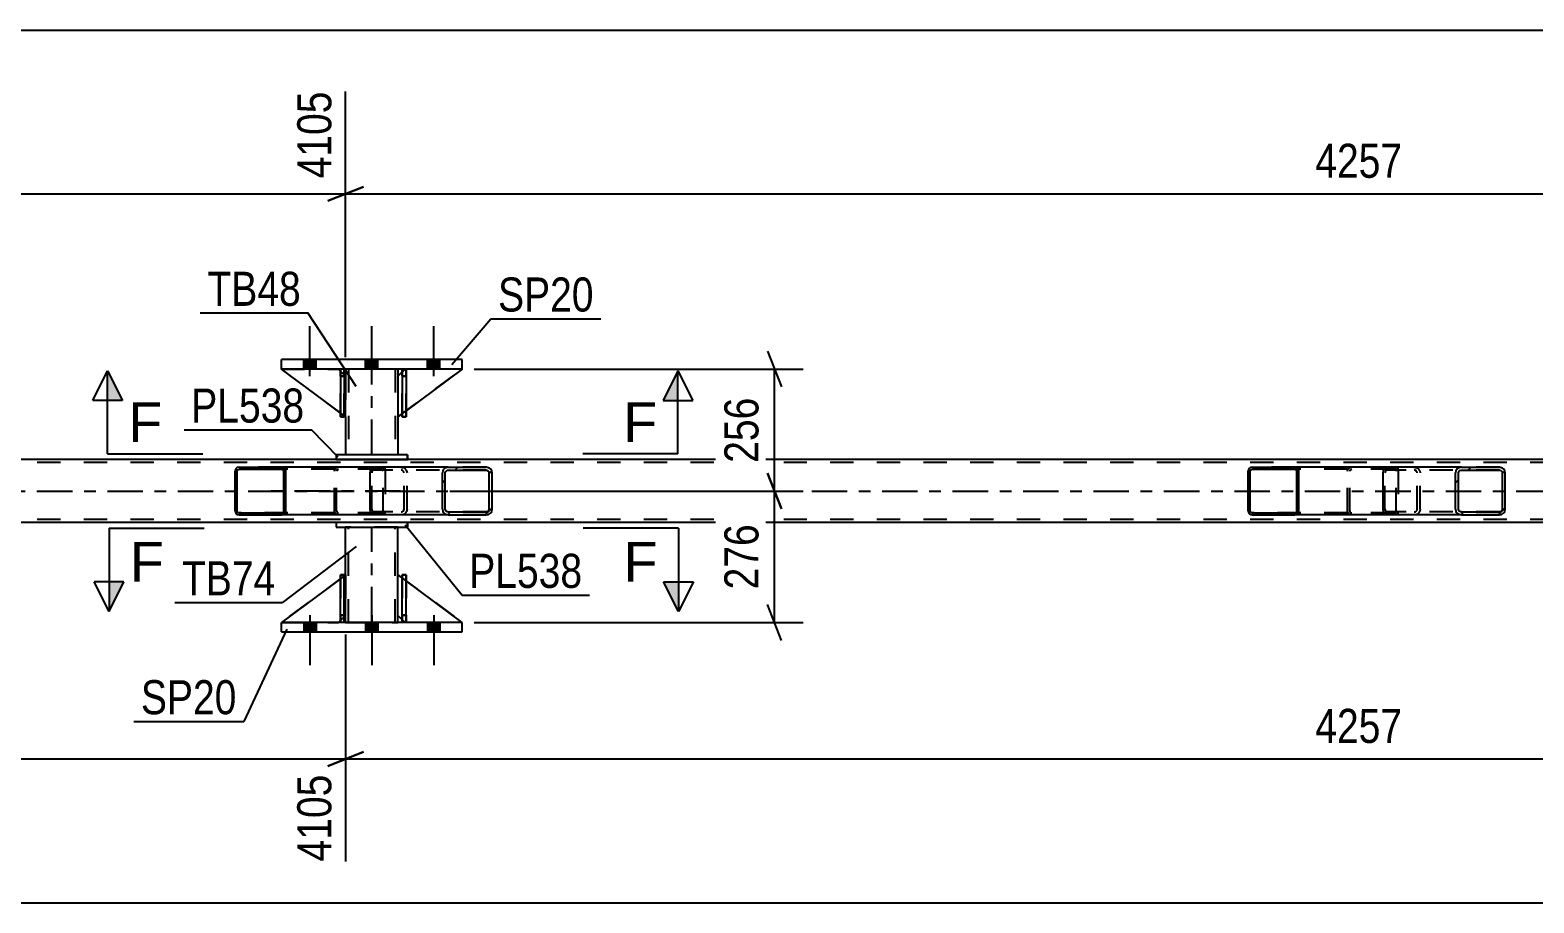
# Model space of a CAD drawing. Header units: millimetres. Extents: x -82 to 759, y -428 to 166.
# Drawn here: x 166.7 to 293.1, y -249.5 to -176.2 of the extents above; entities that cross this region are included whole.
import ezdxf

# ---------------------------------------------------------------- set-up
doc = ezdxf.new("R2010")
doc.units = ezdxf.units.MM
doc.linetypes.add('DXK_LINE_DOT2', pattern=[3.9198, 1.9599, -1.9599])
doc.linetypes.add('DXK_LINE_DOT3', pattern=[5.9187, 2.979, -0.9799, 0.9799, -0.9799])
doc.styles.add('Arial', font='ARIAL.TTF', dxfattribs={"height": 0.2})
doc.styles.add('Arial Narrow', font='ARIALN.TTF', dxfattribs={"height": 0.2})

# ---------------------------------------------------------------- blocks, each defined once
blk = doc.blocks.new('Part-814409776-5642 - 5562')
at = {"linetype": 'Continuous'}
h = blk.add_hatch(dxfattribs=at)
h.set_pattern_fill('', scale=0.7, style=0, pattern_type=0)
h.set_pattern_definition([(45, (205.5268, -213.221), (-1.57154, 1.57154), [])])
h.paths.add_polyline_path([(205.57, -213.4), (205.53, -213.22), (205.42, -213.07), (205.25, -212.96), (205.06, -212.92), (201.88, -212.92), (201.69, -212.96), (201.52, -213.07), (201.41, -213.22), (201.38, -213.4), (201.38, -216.44), (201.41, -216.63), (201.52, -216.78), (201.69, -216.89), (201.88, -216.92), (205.06, -216.92), (205.25, -216.89), (205.42, -216.78), (205.53, -216.63), (205.57, -216.44)])
h.paths.add_polyline_path([(205.29, -216.54), (205.24, -216.61), (205.16, -216.67), (205.06, -216.68), (201.88, -216.68), (201.78, -216.67), (201.7, -216.61), (201.65, -216.54), (201.63, -216.44), (201.63, -213.4), (201.65, -213.31), (201.7, -213.24), (201.78, -213.18), (201.88, -213.16), (205.06, -213.16), (205.16, -213.18), (205.24, -213.24), (205.29, -213.31), (205.31, -213.4), (205.31, -216.44)])
at = {"color": 2, "linetype": 'Continuous'}
for p, q in [((195.31, -213.4), (195.33, -213.22)), ((195.31, -216.44), (195.31, -213.4)), ((195.33, -213.22), (195.39, -213.07)), ((195.39, -213.07), (195.47, -212.96)), ((195.47, -212.96), (195.58, -212.92)), ((201.88, -212.92), (195.58, -212.92)), ((201.41, -213.22), (201.38, -213.4)), ((201.38, -216.44), (201.38, -213.4)), ((201.63, -213.4), (201.65, -213.31)), ((201.63, -216.44), (201.63, -213.4)), ((201.65, -213.31), (201.7, -213.24)), ((201.88, -212.92), (201.69, -212.96)), ((201.7, -213.24), (201.78, -213.18)), ((201.78, -213.18), (201.88, -213.16)), ((201.88, -212.92), (205.06, -212.92)), ((201.88, -213.16), (205.06, -213.16)), ((205.25, -212.96), (205.06, -212.92)), ((205.06, -213.16), (205.16, -213.18)), ((205.16, -213.18), (205.24, -213.24)), ((205.24, -213.24), (205.29, -213.31)), ((205.29, -213.31), (205.31, -213.4)), ((205.31, -216.44), (205.31, -213.4)), ((205.57, -213.4), (205.53, -213.22)), ((205.57, -216.44), (205.57, -213.4)), ((195.33, -216.63), (195.31, -216.44)), ((195.39, -216.78), (195.33, -216.63)), ((195.47, -216.89), (195.39, -216.78)), ((195.58, -216.92), (195.47, -216.89)), ((201.88, -216.92), (195.58, -216.92)), ((201.38, -216.44), (201.41, -216.63)), ((201.65, -216.54), (201.63, -216.44)), ((201.7, -216.61), (201.65, -216.54)), ((201.69, -216.89), (201.88, -216.92)), ((201.78, -216.67), (201.7, -216.61)), ((201.88, -216.68), (201.78, -216.67)), ((201.88, -216.68), (205.06, -216.68)), ((201.88, -216.92), (205.06, -216.92)), ((205.16, -216.67), (205.06, -216.68)), ((205.06, -216.92), (205.25, -216.89)), ((205.24, -216.61), (205.16, -216.67)), ((205.29, -216.54), (205.24, -216.61)), ((205.31, -216.44), (205.29, -216.54)), ((205.53, -216.63), (205.57, -216.44))]:
    blk.add_line(p, q, dxfattribs=at)
at = {"color": 7, "linetype": 'DXK_LINE_DOT2'}
for p, q in [((195.45, -213.31), (195.44, -213.4)), ((195.44, -216.44), (195.44, -213.4)), ((195.48, -213.24), (195.45, -213.31)), ((195.53, -213.18), (195.48, -213.24)), ((195.58, -213.16), (195.53, -213.18)), ((205.06, -213.16), (195.58, -213.16)), ((196.57, -213.16), (196.57, -212.92)), ((197.91, -212.92), (198.1, -212.96)), ((198.01, -213.18), (197.91, -213.16)), ((198.09, -213.24), (198.01, -213.18)), ((198.14, -213.31), (198.09, -213.24)), ((198.16, -213.4), (198.14, -213.31)), ((198.16, -216.44), (198.16, -213.4)), ((198.38, -213.22), (198.41, -213.4)), ((198.41, -216.44), (198.41, -213.4)), ((205.06, -212.92), (201.88, -212.92)), ((195.44, -216.44), (195.45, -216.54)), ((195.45, -216.54), (195.48, -216.61)), ((195.48, -216.61), (195.53, -216.67)), ((195.53, -216.67), (195.58, -216.68)), ((205.06, -216.68), (195.58, -216.68)), ((196.57, -216.92), (196.57, -216.68)), ((197.91, -216.68), (198.01, -216.67)), ((198.1, -216.89), (197.91, -216.92)), ((198.01, -216.67), (198.09, -216.61)), ((198.09, -216.61), (198.14, -216.54)), ((198.14, -216.54), (198.16, -216.44)), ((198.41, -216.44), (198.38, -216.63)), ((205.06, -216.92), (201.88, -216.92))]:
    blk.add_line(p, q, dxfattribs=at)
for centre, start, end in [((197.93, -213.42), 23.8494, 68.8059), ((197.93, -216.43), 291.1941, 336.1506)]:
    blk.add_arc(centre, 0.492, start, end, dxfattribs=at)
at = {"color": 2, "linetype": 'Continuous'}
for centre, start, end in [((201.86, -213.42), 111.1941, 156.1506), ((205.08, -213.42), 23.8494, 68.8059), ((201.86, -216.43), 203.8494, 248.8059), ((205.08, -216.43), 291.1941, 336.1506)]:
    blk.add_arc(centre, 0.492, start, end, dxfattribs=at)
blk = doc.blocks.new('Part-814409776-5583 - 5562')
at = {"color": 7, "linetype": 'DXK_LINE_DOT2'}
for p, q in [((193.25, -208.68), (187.85, -204.68)), ((187.85, -204.68), (192.65, -204.68)), ((192.65, -204.68), (193.25, -205.28)), ((193.25, -205.28), (192.65, -204.68)), ((193.25, -205.28), (193.25, -208.68)), ((193.25, -205.28), (193.25, -205.28)), ((193.25, -205.28), (193.25, -208.68))]:
    blk.add_line(p, q, dxfattribs=at)
blk = doc.blocks.new('Part-814409776-5580 - 5562')
at = {"color": 7, "linetype": 'DXK_LINE_DOT2'}
for p, q in [((193.13, -221.96), (192.81, -221.96)), ((192.81, -225.36), (192.81, -221.96)), ((192.81, -225.96), (192.81, -221.96)), ((193.13, -221.96), (193.13, -225.36)), ((193.13, -225.96), (193.13, -221.96)), ((193.13, -225.36), (192.81, -225.36)), ((192.81, -225.96), (192.81, -225.36)), ((193.13, -225.96), (192.81, -225.96)), ((193.13, -225.36), (193.13, -225.96)), ((193.13, -225.96), (193.13, -225.96))]:
    blk.add_line(p, q, dxfattribs=at)
blk = doc.blocks.new('Part-814409776-5564 - 5562')
at = {"color": 2, "linetype": 'Continuous'}
for p, q in [((197.65, -225.37), (197.65, -221.97)), ((198.01, -222.23), (197.65, -221.97)), ((203.05, -225.96), (198.33, -222.46)), ((198.01, -225.72), (197.65, -225.37))]:
    blk.add_line(p, q, dxfattribs=at)
at = {"color": 7, "linetype": 'DXK_LINE_DOT2'}
for p, q in [((198.33, -222.46), (198.01, -222.23)), ((198.25, -225.97), (198.01, -225.72)), ((203.05, -225.97), (198.25, -225.97)), ((203.05, -225.96), (203.05, -225.97)), ((203.05, -225.97), (203.05, -225.96))]:
    blk.add_line(p, q, dxfattribs=at)
blk = doc.blocks.new('Part-814409776-5582 - 5562')
at = {"color": 2, "linetype": 'Continuous'}
for p, q in [((192.81, -208.35), (187.85, -204.68)), ((192.81, -204.84), (192.65, -204.68)), ((193.25, -205.28), (193.13, -205.16)), ((193.25, -205.28), (193.25, -205.28)), ((193.25, -208.68), (193.25, -205.28)), ((193.13, -208.59), (193.25, -208.68)), ((193.25, -208.68), (193.25, -208.68))]:
    blk.add_line(p, q, dxfattribs=at)
at = {"color": 7, "linetype": 'DXK_LINE_DOT2'}
for p, q in [((192.65, -204.68), (187.85, -204.68)), ((192.65, -204.68), (193.25, -205.28)), ((193.13, -205.16), (192.81, -204.84)), ((193.25, -205.28), (193.25, -208.68)), ((193.13, -208.59), (192.81, -208.35))]:
    blk.add_line(p, q, dxfattribs=at)
blk = doc.blocks.new('Part-814409776-5581 - 5562')
at = {"color": 2, "linetype": 'Continuous'}
for p, q in [((193.13, -204.68), (192.81, -204.68)), ((192.81, -204.68), (192.81, -208.68)), ((193.13, -204.68), (193.13, -204.68)), ((193.13, -204.68), (193.13, -208.68)), ((193.13, -208.68), (192.81, -208.68))]:
    blk.add_line(p, q, dxfattribs=at)
at = {"color": 7, "linetype": 'DXK_LINE_DOT2'}
for p, q in [((192.81, -205.28), (192.81, -204.68)), ((193.13, -205.28), (193.13, -204.68)), ((193.13, -204.68), (193.13, -204.68)), ((193.13, -205.28), (192.81, -205.28)), ((192.81, -205.28), (192.81, -208.68)), ((193.13, -208.68), (193.13, -205.28))]:
    blk.add_line(p, q, dxfattribs=at)
blk = doc.blocks.new('Part-814409776-5584 - 5562')
at = {"color": 7, "linetype": 'DXK_LINE_DOT2'}
for p, q in [((198.25, -204.68), (198.01, -204.93)), ((203.05, -204.68), (198.25, -204.68)), ((198.33, -208.19), (198.01, -208.42))]:
    blk.add_line(p, q, dxfattribs=at)
at = {"color": 2, "linetype": 'Continuous'}
for p, q in [((203.05, -204.68), (198.33, -208.19)), ((198.01, -204.93), (197.65, -205.28)), ((197.65, -205.28), (197.65, -208.68)), ((198.01, -208.42), (197.65, -208.68))]:
    blk.add_line(p, q, dxfattribs=at)
blk = doc.blocks.new('Part-814409776-5585 - 5562')
at = {"color": 7, "linetype": 'DXK_LINE_DOT2'}
for p, q in [((198.25, -204.68), (197.65, -205.28)), ((197.65, -208.68), (203.05, -204.68)), ((203.05, -204.68), (198.25, -204.68)), ((197.65, -205.28), (197.65, -208.68))]:
    blk.add_line(p, q, dxfattribs=at)
blk = doc.blocks.new('Part-814409776-5719 - 5562')
at = {"color": 2, "linetype": 'Continuous'}
for p, q in [((198.33, -204.68), (198.01, -204.68)), ((198.01, -204.68), (198.01, -208.68)), ((198.33, -204.68), (198.33, -204.68)), ((198.33, -204.68), (198.33, -208.68)), ((198.33, -208.68), (198.01, -208.68))]:
    blk.add_line(p, q, dxfattribs=at)
at = {"color": 7, "linetype": 'DXK_LINE_DOT2'}
for p, q in [((198.01, -205.28), (198.01, -204.68)), ((198.33, -205.28), (198.33, -204.68)), ((198.33, -204.68), (198.33, -204.68)), ((198.33, -205.28), (198.01, -205.28)), ((198.01, -205.28), (198.01, -208.68)), ((198.33, -208.68), (198.33, -205.28))]:
    blk.add_line(p, q, dxfattribs=at)
blk = doc.blocks.new('Part-814409776-5591 - 5562')
at = {"color": 2, "linetype": 'Continuous'}
for p, q in [((193.25, -221.97), (193.25, -217.96)), ((197.65, -221.96), (197.65, -217.96)), ((193.25, -225.96), (193.25, -225.37)), ((197.65, -225.96), (197.65, -225.36))]:
    blk.add_line(p, q, dxfattribs=at)
at = {"color": 7, "linetype": 'DXK_LINE_DOT2'}
for p, q in [((197.65, -217.96), (193.25, -217.96)), ((193.49, -225.96), (193.49, -217.96)), ((197.41, -225.96), (197.41, -217.96)), ((193.25, -225.37), (193.25, -221.97)), ((197.65, -225.36), (197.65, -221.96)), ((193.25, -225.96), (197.65, -225.96))]:
    blk.add_line(p, q, dxfattribs=at)
at = {"color": 7, "linetype": 'DXK_LINE_DOT3'}
blk.add_line((195.45, -225.96), (195.45, -217.96), dxfattribs=at)
blk = doc.blocks.new('Part-814409776-5596 - 5562')
at = {"color": 2, "linetype": 'Continuous'}
for p, q in [((187.85, -204.68), (187.85, -203.88)), ((203.05, -203.88), (187.85, -203.88)), ((203.05, -204.68), (187.85, -204.68)), ((203.05, -204.68), (203.05, -203.88))]:
    blk.add_line(p, q, dxfattribs=at)
at = {"color": 7, "linetype": 'DXK_LINE_DOT2'}
for p, q in [((187.85, -204.68), (187.85, -203.88)), ((203.05, -204.68), (203.05, -203.88))]:
    blk.add_line(p, q, dxfattribs=at)
blk = doc.blocks.new('Part-814409776-5601 - 5562')
at = {"color": 2, "linetype": 'Continuous'}
for p, q in [((187.85, -226.76), (187.85, -225.96)), ((203.05, -225.96), (187.85, -225.96)), ((203.05, -226.76), (203.05, -225.96)), ((187.85, -226.76), (203.05, -226.76))]:
    blk.add_line(p, q, dxfattribs=at)
at = {"color": 7, "linetype": 'DXK_LINE_DOT2'}
for p, q in [((187.85, -226.76), (187.85, -225.96)), ((203.05, -226.76), (203.05, -225.96))]:
    blk.add_line(p, q, dxfattribs=at)
blk = doc.blocks.new('Part-814409776-5603 - 5562')
at = {"color": 7, "linetype": 'DXK_LINE_DOT2'}
for p, q in [((192.81, -205.28), (192.81, -204.68)), ((192.81, -204.68), (192.81, -204.68)), ((192.81, -204.68), (192.81, -208.68)), ((193.13, -204.68), (192.81, -204.68)), ((193.13, -205.28), (193.13, -204.68)), ((193.13, -208.68), (193.13, -204.68)), ((192.81, -208.68), (192.81, -205.28)), ((192.81, -205.28), (193.13, -205.28)), ((193.13, -205.28), (193.13, -208.68)), ((192.81, -208.68), (193.13, -208.68))]:
    blk.add_line(p, q, dxfattribs=at)
blk = doc.blocks.new('Part-814409776-5685 - 5562')
at = {"color": 7, "linetype": 'DXK_LINE_DOT2'}
for p, q in [((198.01, -205.28), (198.01, -204.68)), ((198.01, -204.68), (198.01, -204.68)), ((198.01, -204.68), (198.01, -208.68)), ((198.33, -204.68), (198.01, -204.68)), ((198.33, -205.28), (198.33, -204.68)), ((198.33, -208.68), (198.33, -204.68)), ((198.01, -208.68), (198.01, -205.28)), ((198.01, -205.28), (198.33, -205.28)), ((198.33, -205.28), (198.33, -208.68)), ((198.01, -208.68), (198.33, -208.68))]:
    blk.add_line(p, q, dxfattribs=at)
blk = doc.blocks.new('Part-814409776-5609 - 5562')
at = {"color": 2, "linetype": 'Continuous'}
for p, q in [((193.25, -204.68), (193.25, -205.28)), ((197.65, -204.68), (197.65, -205.28)), ((193.25, -208.68), (193.25, -211.88)), ((197.65, -208.68), (197.65, -211.88))]:
    blk.add_line(p, q, dxfattribs=at)
at = {"color": 7, "linetype": 'DXK_LINE_DOT2'}
for p, q in [((197.65, -204.68), (193.25, -204.68)), ((193.49, -204.68), (193.49, -211.88)), ((197.41, -204.68), (197.41, -211.88)), ((193.25, -205.28), (193.25, -208.68)), ((197.65, -205.28), (197.65, -208.68)), ((197.65, -211.88), (193.25, -211.88))]:
    blk.add_line(p, q, dxfattribs=at)
at = {"color": 7, "linetype": 'DXK_LINE_DOT3'}
blk.add_line((195.45, -211.88), (195.45, -204.68), dxfattribs=at)
blk = doc.blocks.new('Part-814409776-5618 - 5562')
at = {"linetype": 'Continuous'}
h = blk.add_hatch(dxfattribs=at)
h.set_pattern_fill('', scale=0.7, style=0, pattern_type=0)
h.set_pattern_definition([(45, (290.661, -213.221), (-1.57154, 1.57154), [])])
h.paths.add_polyline_path([(290.7, -213.4), (290.66, -213.22), (290.55, -213.07), (290.39, -212.96), (290.2, -212.92), (287.01, -212.92), (286.82, -212.96), (286.66, -213.07), (286.55, -213.22), (286.51, -213.4), (286.51, -216.44), (286.55, -216.63), (286.66, -216.78), (286.82, -216.89), (287.01, -216.92), (290.2, -216.92), (290.39, -216.89), (290.55, -216.78), (290.66, -216.63), (290.7, -216.44)])
h.paths.add_polyline_path([(290.43, -216.54), (290.37, -216.61), (290.29, -216.67), (290.2, -216.68), (287.01, -216.68), (286.92, -216.67), (286.83, -216.61), (286.78, -216.54), (286.76, -216.44), (286.76, -213.4), (286.78, -213.31), (286.83, -213.24), (286.92, -213.18), (287.01, -213.16), (290.2, -213.16), (290.29, -213.18), (290.37, -213.24), (290.43, -213.31), (290.45, -213.4), (290.45, -216.44)])
at = {"color": 2, "linetype": 'Continuous'}
for p, q in [((280.44, -213.4), (280.46, -213.22)), ((280.44, -216.44), (280.44, -213.4)), ((280.46, -213.22), (280.52, -213.07)), ((280.52, -213.07), (280.61, -212.96)), ((280.61, -212.96), (280.71, -212.92)), ((287.01, -212.92), (280.71, -212.92)), ((286.55, -213.22), (286.51, -213.4)), ((286.51, -216.44), (286.51, -213.4)), ((286.76, -213.4), (286.78, -213.31)), ((286.76, -216.44), (286.76, -213.4)), ((286.78, -213.31), (286.83, -213.24)), ((287.01, -212.92), (286.82, -212.96)), ((286.83, -213.24), (286.92, -213.18)), ((286.92, -213.18), (287.01, -213.16)), ((287.01, -212.92), (290.2, -212.92)), ((287.01, -213.16), (290.2, -213.16)), ((290.39, -212.96), (290.2, -212.92)), ((290.2, -213.16), (290.29, -213.18)), ((290.29, -213.18), (290.37, -213.24)), ((290.37, -213.24), (290.43, -213.31)), ((290.43, -213.31), (290.45, -213.4)), ((290.45, -216.44), (290.45, -213.4)), ((290.7, -213.4), (290.66, -213.22)), ((290.7, -216.44), (290.7, -213.4)), ((280.46, -216.63), (280.44, -216.44)), ((280.52, -216.78), (280.46, -216.63)), ((280.61, -216.89), (280.52, -216.78)), ((280.71, -216.92), (280.61, -216.89)), ((287.01, -216.92), (280.71, -216.92)), ((286.51, -216.44), (286.55, -216.63)), ((286.78, -216.54), (286.76, -216.44)), ((286.83, -216.61), (286.78, -216.54)), ((286.82, -216.89), (287.01, -216.92)), ((286.92, -216.67), (286.83, -216.61)), ((287.01, -216.68), (286.92, -216.67)), ((287.01, -216.68), (290.2, -216.68)), ((287.01, -216.92), (290.2, -216.92)), ((290.29, -216.67), (290.2, -216.68)), ((290.2, -216.92), (290.39, -216.89)), ((290.37, -216.61), (290.29, -216.67)), ((290.43, -216.54), (290.37, -216.61)), ((290.45, -216.44), (290.43, -216.54)), ((290.66, -216.63), (290.7, -216.44))]:
    blk.add_line(p, q, dxfattribs=at)
at = {"color": 7, "linetype": 'DXK_LINE_DOT2'}
for p, q in [((280.59, -213.31), (280.58, -213.4)), ((280.58, -216.44), (280.58, -213.4)), ((280.62, -213.24), (280.59, -213.31)), ((280.66, -213.18), (280.62, -213.24)), ((280.71, -213.16), (280.66, -213.18)), ((290.2, -213.16), (280.71, -213.16)), ((281.7, -213.16), (281.7, -212.92)), ((283.05, -212.92), (283.24, -212.96)), ((283.14, -213.18), (283.05, -213.16)), ((283.22, -213.24), (283.14, -213.18)), ((283.28, -213.31), (283.22, -213.24)), ((283.3, -213.4), (283.28, -213.31)), ((283.3, -216.44), (283.3, -213.4)), ((283.51, -213.22), (283.55, -213.4)), ((283.55, -216.44), (283.55, -213.4)), ((290.2, -212.92), (287.01, -212.92)), ((280.58, -216.44), (280.59, -216.54)), ((280.59, -216.54), (280.62, -216.61)), ((280.62, -216.61), (280.66, -216.67)), ((280.66, -216.67), (280.71, -216.68)), ((290.2, -216.68), (280.71, -216.68)), ((281.7, -216.92), (281.7, -216.68)), ((283.05, -216.68), (283.14, -216.67)), ((283.24, -216.89), (283.05, -216.92)), ((283.14, -216.67), (283.22, -216.61)), ((283.22, -216.61), (283.28, -216.54)), ((283.28, -216.54), (283.3, -216.44)), ((283.55, -216.44), (283.51, -216.63)), ((290.2, -216.92), (287.01, -216.92))]:
    blk.add_line(p, q, dxfattribs=at)
for centre, start, end in [((283.06, -213.42), 23.8494, 68.8059), ((283.06, -216.43), 291.1941, 336.1506)]:
    blk.add_arc(centre, 0.492, start, end, dxfattribs=at)
at = {"color": 2, "linetype": 'Continuous'}
for centre, start, end in [((287, -213.42), 111.1941, 156.1506), ((290.21, -213.42), 23.8494, 68.8059), ((287, -216.43), 203.8494, 248.8059), ((290.21, -216.43), 291.1941, 336.1506)]:
    blk.add_arc(centre, 0.492, start, end, dxfattribs=at)
blk = doc.blocks.new('Part-814409776-5641 - 5562')
at = {"linetype": 'Continuous'}
h = blk.add_hatch(dxfattribs=at)
h.set_pattern_fill('', scale=0.7, style=0, pattern_type=0)
h.set_pattern_definition([(45, (188.1947, -213.1223), (-1.57154, 1.57154), [])])
h.paths.add_polyline_path([(188.22, -213.24), (188.19, -213.12), (188.12, -213.02), (188.01, -212.95), (187.88, -212.92), (184.3, -212.92), (184.17, -212.95), (184.06, -213.02), (183.99, -213.12), (183.96, -213.24), (183.96, -216.6), (183.99, -216.73), (184.06, -216.83), (184.17, -216.9), (184.3, -216.92), (187.88, -216.92), (188.01, -216.9), (188.12, -216.83), (188.19, -216.73), (188.22, -216.6)])
h.paths.add_polyline_path([(188.04, -216.67), (188, -216.72), (187.95, -216.75), (187.88, -216.76), (184.3, -216.76), (184.24, -216.75), (184.18, -216.72), (184.15, -216.67), (184.13, -216.6), (184.13, -213.24), (184.15, -213.18), (184.18, -213.13), (184.24, -213.1), (184.3, -213.08), (187.88, -213.08), (187.95, -213.1), (188, -213.13), (188.04, -213.18), (188.05, -213.24), (188.05, -216.6)])
at = {"color": 2, "linetype": 'Continuous'}
for p, q in [((183.99, -213.12), (183.96, -213.24)), ((183.96, -216.6), (183.96, -213.24)), ((184.13, -213.24), (184.15, -213.18)), ((184.13, -216.6), (184.13, -213.24)), ((184.15, -213.18), (184.18, -213.13)), ((184.3, -212.92), (184.17, -212.95)), ((184.18, -213.13), (184.24, -213.1)), ((184.24, -213.1), (184.3, -213.08)), ((184.3, -212.92), (187.88, -212.92)), ((184.3, -213.08), (187.88, -213.08)), ((195.58, -212.92), (187.88, -212.92)), ((188.01, -212.95), (187.88, -212.92)), ((187.88, -213.08), (187.95, -213.1)), ((187.95, -213.1), (188, -213.13)), ((188, -213.13), (188.04, -213.18)), ((188.04, -213.18), (188.05, -213.24)), ((188.05, -216.6), (188.05, -213.24)), ((188.22, -213.24), (188.19, -213.12)), ((188.22, -216.6), (188.22, -213.24)), ((183.96, -216.6), (183.99, -216.73)), ((184.15, -216.67), (184.13, -216.6)), ((184.18, -216.72), (184.15, -216.67)), ((184.17, -216.9), (184.3, -216.92)), ((184.24, -216.75), (184.18, -216.72)), ((184.3, -216.76), (184.24, -216.75)), ((184.3, -216.76), (187.88, -216.76)), ((184.3, -216.92), (187.88, -216.92)), ((187.95, -216.75), (187.88, -216.76)), ((187.88, -216.92), (188.01, -216.9)), ((195.58, -216.92), (187.88, -216.92)), ((188, -216.72), (187.95, -216.75)), ((188.04, -216.67), (188, -216.72)), ((188.05, -216.6), (188.04, -216.67)), ((188.19, -216.73), (188.22, -216.6))]:
    blk.add_line(p, q, dxfattribs=at)
at = {"color": 7, "linetype": 'DXK_LINE_DOT2'}
for p, q in [((187.88, -212.92), (184.3, -212.92)), ((196.23, -213.08), (184.3, -213.08)), ((192.31, -213.24), (192.34, -213.12)), ((192.31, -216.6), (192.31, -213.24)), ((192.5, -213.18), (192.48, -213.24)), ((192.48, -216.6), (192.48, -213.24)), ((192.53, -213.13), (192.5, -213.18)), ((192.52, -212.95), (192.65, -212.92)), ((192.53, -213.13), (192.55, -213.12)), ((192.55, -213.12), (192.59, -213.1)), ((192.59, -213.1), (192.65, -213.08)), ((196.23, -212.92), (195.58, -212.92)), ((196.23, -212.92), (196.36, -212.95)), ((196.29, -213.1), (196.23, -213.08)), ((196.35, -213.13), (196.29, -213.1)), ((196.39, -213.18), (196.35, -213.13)), ((196.4, -213.24), (196.39, -213.18)), ((196.4, -216.6), (196.4, -213.24)), ((196.54, -213.12), (196.56, -213.22)), ((196.56, -213.22), (196.57, -213.24)), ((196.57, -213.24), (196.57, -216.6)), ((196.23, -216.76), (184.3, -216.76)), ((187.88, -216.92), (184.3, -216.92)), ((192.34, -216.73), (192.31, -216.6)), ((192.48, -216.6), (192.5, -216.67)), ((192.5, -216.67), (192.53, -216.72)), ((192.65, -216.92), (192.52, -216.9)), ((192.53, -216.72), (192.55, -216.73)), ((192.55, -216.73), (192.59, -216.75)), ((192.59, -216.75), (192.65, -216.76)), ((196.23, -216.92), (195.58, -216.92)), ((196.23, -216.76), (196.29, -216.75)), ((196.36, -216.9), (196.23, -216.92)), ((196.29, -216.75), (196.35, -216.72)), ((196.35, -216.72), (196.39, -216.67)), ((196.39, -216.67), (196.4, -216.6)), ((196.57, -216.6), (196.54, -216.73))]:
    blk.add_line(p, q, dxfattribs=at)
at = {"color": 7, "linetype": 'DXK_LINE_DOT3'}
blk.add_line((197.86, -214.92), (186.09, -214.92), dxfattribs=at)
at = {"color": 2, "linetype": 'Continuous'}
for centre, start, end in [((184.29, -213.26), 110.7583, 155.68), ((187.89, -213.26), 24.32, 69.2417), ((184.29, -216.59), 204.32, 249.2417), ((187.89, -216.59), 290.7583, 335.68)]:
    blk.add_arc(centre, 0.331, start, end, dxfattribs=at)
at = {"color": 7, "linetype": 'DXK_LINE_DOT2'}
for centre, start, end in [((192.64, -213.26), 110.7583, 155.68), ((196.24, -213.26), 24.32, 69.2417), ((192.64, -216.59), 204.32, 249.2417), ((196.24, -216.59), 290.7583, 335.68)]:
    blk.add_arc(centre, 0.331, start, end, dxfattribs=at)
blk = doc.blocks.new('Part-814409776-5683 - 5562')
at = {"color": 2, "linetype": 'Continuous'}
for p, q in [((192.81, -222.3), (187.85, -225.96)), ((193.25, -221.97), (193.13, -222.06)), ((193.25, -225.37), (193.25, -221.97)), ((192.81, -225.81), (192.65, -225.97)), ((193.25, -225.37), (193.13, -225.49)), ((193.25, -225.37), (193.25, -225.37))]:
    blk.add_line(p, q, dxfattribs=at)
at = {"color": 7, "linetype": 'DXK_LINE_DOT2'}
for p, q in [((193.13, -222.06), (192.81, -222.3)), ((193.25, -225.37), (193.25, -221.97)), ((187.85, -225.96), (192.65, -225.97)), ((193.25, -225.37), (192.65, -225.97)), ((193.13, -225.49), (192.81, -225.81))]:
    blk.add_line(p, q, dxfattribs=at)
blk = doc.blocks.new('Bolt-814409776-5667 - 5562')
at = {"linetype": 'Continuous'}
for points in [[(190.77, -225.96), (189.73, -225.96), (189.73, -226.76), (190.77, -226.76)], [(190.77, -225.96), (189.73, -225.96), (189.73, -226.76), (190.77, -226.76)], [(190.77, -225.96), (189.73, -225.96), (189.73, -226.76), (190.77, -226.76)], [(195.97, -225.96), (194.93, -225.96), (194.93, -226.76), (195.97, -226.76)], [(195.97, -225.96), (194.93, -225.96), (194.93, -226.76), (195.97, -226.76)], [(201.17, -225.96), (200.13, -225.96), (200.13, -226.76), (201.17, -226.76)], [(201.17, -225.96), (200.13, -225.96), (200.13, -226.76), (201.17, -226.76)], [(201.17, -225.96), (200.13, -225.96), (200.13, -226.76), (201.17, -226.76)]]:
    blk.add_hatch(color=1, dxfattribs=at).paths.add_polyline_path(points)
at = {"color": 1, "linetype": 'Continuous'}
for p, q in [((189.73, -225.96), (189.73, -226.76)), ((189.73, -225.96), (189.73, -226.76)), ((189.73, -225.96), (189.73, -226.76)), ((190.25, -225.36), (190.25, -229.56)), ((190.25, -225.36), (190.25, -229.56)), ((190.25, -225.36), (190.25, -229.56)), ((190.77, -225.96), (190.77, -226.76)), ((190.77, -225.96), (190.77, -226.76)), ((190.77, -225.96), (190.77, -226.76)), ((194.93, -225.96), (194.93, -226.76)), ((194.93, -225.96), (194.93, -226.76)), ((195.45, -225.36), (195.45, -229.56)), ((195.45, -225.36), (195.45, -229.56)), ((195.97, -225.96), (195.97, -226.76)), ((195.97, -225.96), (195.97, -226.76)), ((200.13, -225.96), (200.13, -226.76)), ((200.13, -225.96), (200.13, -226.76)), ((200.13, -225.96), (200.13, -226.76)), ((200.65, -225.36), (200.65, -229.56)), ((200.65, -225.36), (200.65, -229.56)), ((200.65, -225.36), (200.65, -229.56)), ((201.17, -225.96), (201.17, -226.76)), ((201.17, -225.96), (201.17, -226.76)), ((201.17, -225.96), (201.17, -226.76))]:
    blk.add_line(p, q, dxfattribs=at)
blk = doc.blocks.new('Bolt-814409776-5668 - 5562')
at = {"linetype": 'Continuous'}
for points in [[(189.73, -204.68), (190.77, -204.68), (190.77, -203.88), (189.73, -203.88)], [(189.73, -204.68), (190.77, -204.68), (190.77, -203.88), (189.73, -203.88)], [(189.73, -204.68), (190.77, -204.68), (190.77, -203.88), (189.73, -203.88)], [(194.93, -204.68), (195.97, -204.68), (195.97, -203.88), (194.93, -203.88)], [(194.93, -204.68), (195.97, -204.68), (195.97, -203.88), (194.93, -203.88)], [(200.13, -204.68), (201.17, -204.68), (201.17, -203.88), (200.13, -203.88)], [(200.13, -204.68), (201.17, -204.68), (201.17, -203.88), (200.13, -203.88)], [(200.13, -204.68), (201.17, -204.68), (201.17, -203.88), (200.13, -203.88)]]:
    blk.add_hatch(color=1, dxfattribs=at).paths.add_polyline_path(points)
at = {"color": 1, "linetype": 'Continuous'}
for p, q in [((190.25, -205.28), (190.25, -201.08)), ((190.25, -205.28), (190.25, -201.08)), ((190.25, -205.28), (190.25, -201.08)), ((195.45, -205.28), (195.45, -201.08)), ((195.45, -205.28), (195.45, -201.08)), ((200.65, -205.28), (200.65, -201.08)), ((200.65, -205.28), (200.65, -201.08)), ((200.65, -205.28), (200.65, -201.08)), ((189.73, -204.68), (189.73, -203.88)), ((189.73, -204.68), (189.73, -203.88)), ((189.73, -204.68), (189.73, -203.88)), ((190.77, -204.68), (190.77, -203.88)), ((190.77, -204.68), (190.77, -203.88)), ((190.77, -204.68), (190.77, -203.88)), ((194.93, -204.68), (194.93, -203.88)), ((194.93, -204.68), (194.93, -203.88)), ((195.97, -204.68), (195.97, -203.88)), ((195.97, -204.68), (195.97, -203.88)), ((200.13, -204.68), (200.13, -203.88)), ((200.13, -204.68), (200.13, -203.88)), ((200.13, -204.68), (200.13, -203.88)), ((201.17, -204.68), (201.17, -203.88)), ((201.17, -204.68), (201.17, -203.88)), ((201.17, -204.68), (201.17, -203.88))]:
    blk.add_line(p, q, dxfattribs=at)
blk = doc.blocks.new('Part-814409776-5679 - 5562')
at = {"color": 2, "linetype": 'Continuous'}
for p, q in [((631.84, -212.28), (54.86, -212.28)), ((192.45, -217.56), (54.86, -217.56)), ((362.72, -217.56), (198.45, -217.56))]:
    blk.add_line(p, q, dxfattribs=at)
at = {"color": 7, "linetype": 'DXK_LINE_DOT2'}
for p, q in [((631.84, -212.52), (54.86, -212.52)), ((631.84, -217.32), (54.86, -217.32)), ((198.45, -217.56), (192.45, -217.56))]:
    blk.add_line(p, q, dxfattribs=at)
at = {"color": 7, "linetype": 'DXK_LINE_DOT3'}
blk.add_line((54.86, -214.92), (631.84, -214.92), dxfattribs=at)
blk = doc.blocks.new('Part-814409776-5682 - 5562')
at = {"color": 2, "linetype": 'Continuous'}
for p, q in [((192.81, -225.96), (192.81, -221.96)), ((192.81, -221.96), (193.13, -221.96)), ((193.13, -225.96), (193.13, -221.96)), ((192.81, -225.96), (192.81, -225.96)), ((193.13, -225.96), (192.81, -225.96))]:
    blk.add_line(p, q, dxfattribs=at)
at = {"color": 7, "linetype": 'DXK_LINE_DOT2'}
for p, q in [((192.81, -221.96), (192.81, -225.36)), ((193.13, -225.36), (193.13, -221.96)), ((192.81, -225.36), (192.81, -225.96)), ((192.81, -225.36), (193.13, -225.36)), ((193.13, -225.96), (193.13, -225.36)), ((193.13, -225.96), (193.13, -225.96))]:
    blk.add_line(p, q, dxfattribs=at)
blk = doc.blocks.new('Part-814409776-5684 - 5562')
at = {"color": 7, "linetype": 'DXK_LINE_DOT2'}
for p, q in [((193.25, -221.97), (187.85, -225.96)), ((193.25, -225.37), (193.25, -221.97)), ((193.25, -221.97), (193.25, -225.37)), ((187.85, -225.96), (192.65, -225.97)), ((192.65, -225.97), (193.25, -225.37)), ((193.25, -225.37), (192.65, -225.97)), ((193.25, -225.37), (193.25, -225.37))]:
    blk.add_line(p, q, dxfattribs=at)
blk = doc.blocks.new('Part-814409776-5696 - 5562')
at = {"color": 2, "linetype": 'Continuous'}
for p, q in [((198.01, -225.96), (198.01, -221.96)), ((198.01, -221.96), (198.33, -221.96)), ((198.33, -225.96), (198.33, -221.96)), ((198.01, -225.96), (198.01, -225.96)), ((198.33, -225.96), (198.01, -225.96))]:
    blk.add_line(p, q, dxfattribs=at)
at = {"color": 7, "linetype": 'DXK_LINE_DOT2'}
for p, q in [((198.01, -221.96), (198.01, -225.36)), ((198.33, -225.36), (198.33, -221.96)), ((198.01, -225.36), (198.01, -225.96)), ((198.01, -225.36), (198.33, -225.36)), ((198.33, -225.96), (198.33, -225.36)), ((198.33, -225.96), (198.33, -225.96))]:
    blk.add_line(p, q, dxfattribs=at)
blk = doc.blocks.new('Part-814409776-5698 - 5562')
at = {"color": 7, "linetype": 'DXK_LINE_DOT2'}
for p, q in [((198.33, -221.96), (198.01, -221.96)), ((198.01, -225.36), (198.01, -221.96)), ((198.01, -225.96), (198.01, -221.96)), ((198.33, -221.96), (198.33, -225.36)), ((198.33, -225.96), (198.33, -221.96)), ((198.33, -225.36), (198.01, -225.36)), ((198.01, -225.96), (198.01, -225.36)), ((198.33, -225.96), (198.01, -225.96)), ((198.33, -225.36), (198.33, -225.96)), ((198.33, -225.96), (198.33, -225.96))]:
    blk.add_line(p, q, dxfattribs=at)
blk = doc.blocks.new('Part-814409776-5730 - 5562')
at = {"color": 2, "linetype": 'Continuous'}
for p, q in [((192.45, -211.88), (192.45, -212.28)), ((198.45, -211.88), (192.45, -211.88)), ((192.45, -212.28), (198.45, -212.28)), ((198.45, -211.88), (198.45, -212.28)), ((198.45, -211.88), (198.45, -211.88)), ((198.45, -212.28), (198.45, -212.28))]:
    blk.add_line(p, q, dxfattribs=at)
at = {"color": 7, "linetype": 'DXK_LINE_DOT2'}
for p, q in [((192.45, -211.88), (192.45, -212.28)), ((198.45, -212.28), (198.45, -211.88)), ((198.45, -211.88), (198.45, -211.88)), ((198.45, -212.28), (198.45, -212.28))]:
    blk.add_line(p, q, dxfattribs=at)
blk = doc.blocks.new('Part-814409776-5762 - 5562')
at = {"color": 2, "linetype": 'Continuous'}
for p, q in [((192.45, -217.56), (192.45, -217.96)), ((198.45, -217.56), (192.45, -217.56)), ((192.45, -217.96), (198.45, -217.96)), ((198.45, -217.56), (198.45, -217.96)), ((198.45, -217.56), (198.45, -217.56)), ((198.45, -217.96), (198.45, -217.96))]:
    blk.add_line(p, q, dxfattribs=at)
at = {"color": 7, "linetype": 'DXK_LINE_DOT2'}
for p, q in [((192.45, -217.56), (192.45, -217.96)), ((198.45, -217.96), (198.45, -217.56)), ((198.45, -217.56), (198.45, -217.56)), ((198.45, -217.96), (198.45, -217.96))]:
    blk.add_line(p, q, dxfattribs=at)
blk = doc.blocks.new('Part-814409776-5813 - 5562')
at = {"linetype": 'Continuous'}
h = blk.add_hatch(dxfattribs=at)
h.set_pattern_fill('', scale=0.7, style=0, pattern_type=0)
h.set_pattern_definition([(45, (273.329, -213.1223), (-1.57154, 1.57154), [])])
h.paths.add_polyline_path([(273.35, -213.24), (273.33, -213.12), (273.26, -213.02), (273.14, -212.95), (273.01, -212.92), (269.44, -212.92), (269.31, -212.95), (269.2, -213.02), (269.12, -213.12), (269.1, -213.24), (269.1, -216.6), (269.12, -216.73), (269.2, -216.83), (269.31, -216.9), (269.44, -216.92), (273.01, -216.92), (273.14, -216.9), (273.26, -216.83), (273.33, -216.73), (273.35, -216.6)])
h.paths.add_polyline_path([(273.17, -216.67), (273.13, -216.72), (273.08, -216.75), (273.01, -216.76), (269.44, -216.76), (269.37, -216.75), (269.32, -216.72), (269.28, -216.67), (269.27, -216.6), (269.27, -213.24), (269.28, -213.18), (269.32, -213.13), (269.37, -213.1), (269.44, -213.08), (273.01, -213.08), (273.08, -213.1), (273.13, -213.13), (273.17, -213.18), (273.18, -213.24), (273.18, -216.6)])
at = {"color": 2, "linetype": 'Continuous'}
for p, q in [((269.12, -213.12), (269.1, -213.24)), ((269.1, -216.6), (269.1, -213.24)), ((269.27, -213.24), (269.28, -213.18)), ((269.27, -216.6), (269.27, -213.24)), ((269.28, -213.18), (269.32, -213.13)), ((269.44, -212.92), (269.31, -212.95)), ((269.32, -213.13), (269.37, -213.1)), ((269.37, -213.1), (269.44, -213.08)), ((269.44, -212.92), (273.01, -212.92)), ((269.44, -213.08), (273.01, -213.08)), ((280.71, -212.92), (273.01, -212.92)), ((273.14, -212.95), (273.01, -212.92)), ((273.01, -213.08), (273.08, -213.1)), ((273.08, -213.1), (273.13, -213.13)), ((273.13, -213.13), (273.17, -213.18)), ((273.17, -213.18), (273.18, -213.24)), ((273.18, -216.6), (273.18, -213.24)), ((273.35, -213.24), (273.33, -213.12)), ((273.35, -216.6), (273.35, -213.24)), ((269.1, -216.6), (269.12, -216.73)), ((269.28, -216.67), (269.27, -216.6)), ((269.32, -216.72), (269.28, -216.67)), ((269.31, -216.9), (269.44, -216.92)), ((269.37, -216.75), (269.32, -216.72)), ((269.44, -216.76), (269.37, -216.75)), ((269.44, -216.76), (273.01, -216.76)), ((269.44, -216.92), (273.01, -216.92)), ((273.08, -216.75), (273.01, -216.76)), ((273.01, -216.92), (273.14, -216.9)), ((280.71, -216.92), (273.01, -216.92)), ((273.13, -216.72), (273.08, -216.75)), ((273.17, -216.67), (273.13, -216.72)), ((273.18, -216.6), (273.17, -216.67)), ((273.33, -216.73), (273.35, -216.6))]:
    blk.add_line(p, q, dxfattribs=at)
at = {"color": 7, "linetype": 'DXK_LINE_DOT2'}
for p, q in [((273.01, -212.92), (269.44, -212.92)), ((281.36, -213.08), (269.44, -213.08)), ((277.45, -213.24), (277.47, -213.12)), ((277.45, -216.6), (277.45, -213.24)), ((277.63, -213.18), (277.62, -213.24)), ((277.62, -216.6), (277.62, -213.24)), ((277.67, -213.13), (277.63, -213.18)), ((277.66, -212.95), (277.79, -212.92)), ((277.67, -213.13), (277.68, -213.12)), ((277.68, -213.12), (277.72, -213.1)), ((277.72, -213.1), (277.79, -213.08)), ((281.36, -212.92), (280.71, -212.92)), ((281.36, -212.92), (281.49, -212.95)), ((281.43, -213.1), (281.36, -213.08)), ((281.48, -213.13), (281.43, -213.1)), ((281.52, -213.18), (281.48, -213.13)), ((281.53, -213.24), (281.52, -213.18)), ((281.53, -216.6), (281.53, -213.24)), ((281.68, -213.12), (281.7, -213.22)), ((281.7, -213.22), (281.7, -213.24)), ((281.7, -213.24), (281.7, -216.6)), ((281.36, -216.76), (269.44, -216.76)), ((273.01, -216.92), (269.44, -216.92)), ((277.47, -216.73), (277.45, -216.6)), ((277.62, -216.6), (277.63, -216.67)), ((277.63, -216.67), (277.67, -216.72)), ((277.79, -216.92), (277.66, -216.9)), ((277.67, -216.72), (277.68, -216.73)), ((277.68, -216.73), (277.72, -216.75)), ((277.72, -216.75), (277.79, -216.76)), ((281.36, -216.92), (280.71, -216.92)), ((281.36, -216.76), (281.43, -216.75)), ((281.49, -216.9), (281.36, -216.92)), ((281.43, -216.75), (281.48, -216.72)), ((281.48, -216.72), (281.52, -216.67)), ((281.52, -216.67), (281.53, -216.6)), ((281.7, -216.6), (281.68, -216.73))]:
    blk.add_line(p, q, dxfattribs=at)
at = {"color": 2, "linetype": 'Continuous'}
for centre, start, end in [((269.43, -213.26), 110.7583, 155.68), ((273.03, -213.26), 24.32, 69.2417), ((269.43, -216.59), 204.32, 249.2417), ((273.03, -216.59), 290.7583, 335.68)]:
    blk.add_arc(centre, 0.331, start, end, dxfattribs=at)
at = {"color": 7, "linetype": 'DXK_LINE_DOT2'}
for centre, start, end in [((277.77, -213.26), 110.7583, 155.68), ((281.38, -213.26), 24.32, 69.2417), ((277.77, -216.59), 204.32, 249.2417), ((281.38, -216.59), 290.7583, 335.68)]:
    blk.add_arc(centre, 0.331, start, end, dxfattribs=at)
blk = doc.blocks.new('Part-814409776-5852 - 5562')
at = {"color": 7, "linetype": 'DXK_LINE_DOT2'}
for p, q in [((197.65, -225.37), (197.65, -221.97)), ((197.65, -221.97), (203.05, -225.97)), ((198.25, -225.97), (197.65, -225.37)), ((203.05, -225.97), (198.25, -225.97))]:
    blk.add_line(p, q, dxfattribs=at)
blk = doc.blocks.new('StraightDimension-814409776-6051 - 5562')
at = {"color": 7, "linetype": 'Continuous'}
for p, q in [((44.64, -217.7), (44.64, -240.56)), ((193.25, -226.97), (193.25, -246.05)), ((46.14, -236.84), (43.14, -238.04)), ((44.64, -237.44), (193.25, -237.44)), ((191.75, -238.04), (194.75, -236.84))]:
    blk.add_line(p, q, dxfattribs=at)
at = {"color": 0}
blk.add_wipeout([(123.2, -236.69), (123.2, -232.49), (114.69, -232.49), (114.69, -236.69)], dxfattribs=at)
at = {"color": 3, "style": 'Arial Narrow'}
blk.add_text('4105', height=2.863, dxfattribs=at).set_placement((115.29, -236.09))
at = {"color": 0, "linetype": 'Continuous'}
for points in [[(44.04, -238.14), (39.84, -238.14), (39.84, -241.16), (44.04, -241.16)], [(192.65, -238.14), (188.45, -238.14), (188.45, -246.65), (192.65, -246.65)]]:
    blk.add_wipeout(points, dxfattribs=at)
at = {"color": 3, "linetype": 'Continuous', "style": 'Arial Narrow'}
for s, height, p in [('0', 2.86, (43.44, -240.56)), ('4105', 2.863, (192.05, -246.05))]:
    blk.add_text(s, height=height, rotation=90.0002, dxfattribs=at).set_placement(p)
blk = doc.blocks.new('StraightDimension-814409776-5887 - 5562')
at = {"color": 7, "linetype": 'Continuous'}
for p, q in [((228.69, -213.42), (229.89, -216.42)), ((202.02, -214.92), (231.69, -214.92)), ((229.29, -225.97), (229.29, -214.92)), ((229.89, -227.47), (228.69, -224.47)), ((204.05, -225.97), (231.69, -225.97))]:
    blk.add_line(p, q, dxfattribs=at)
at = {"color": 0}
blk.add_wipeout([(228.54, -217.1), (224.34, -217.1), (224.34, -223.79), (228.54, -223.79)], dxfattribs=at)
at = {"color": 3, "style": 'Arial Narrow'}
blk.add_text('276', height=2.863, rotation=90.0002, dxfattribs=at).set_placement((227.94, -223.19))
blk = doc.blocks.new('StraightDimension-814409776-5915 - 5562')
at = {"color": 7, "linetype": 'Continuous'}
for p, q in [((228.69, -203.18), (229.89, -206.18)), ((204.05, -204.68), (231.69, -204.68)), ((229.29, -214.92), (229.29, -204.68)), ((229.89, -216.42), (228.69, -213.42)), ((202.02, -214.92), (231.69, -214.92))]:
    blk.add_line(p, q, dxfattribs=at)
at = {"color": 0}
blk.add_wipeout([(228.54, -206.46), (224.34, -206.46), (224.34, -213.15), (228.54, -213.15)], dxfattribs=at)
at = {"color": 3, "style": 'Arial Narrow'}
blk.add_text('256', height=2.863, rotation=90.0002, dxfattribs=at).set_placement((227.94, -212.55))
blk = doc.blocks.new('StraightDimension-814409776-5992 - 5562')
at = {"color": 7, "linetype": 'Continuous'}
blk.add_line((44, -249.54), (642.7, -249.54), dxfattribs=at)
blk = doc.blocks.new('StraightDimension-814409776-6013 - 5562')
at = {"color": 7, "linetype": 'Continuous'}
blk.add_line((44.64, -176.19), (642.06, -176.19), dxfattribs=at)
blk = doc.blocks.new('StraightDimension-814409776-6063 - 5562')
at = {"color": 7, "linetype": 'Continuous'}
for p, q in [((193.25, -226.97), (193.25, -246.05)), ((363.52, -226.97), (363.52, -246.05)), ((194.75, -236.84), (191.75, -238.04)), ((193.25, -237.44), (363.52, -237.44)), ((362.02, -238.04), (365.02, -236.84))]:
    blk.add_line(p, q, dxfattribs=at)
at = {"color": 0}
blk.add_wipeout([(282.64, -236.69), (282.64, -232.49), (274.13, -232.49), (274.13, -236.69)], dxfattribs=at)
at = {"color": 3, "style": 'Arial Narrow'}
blk.add_text('4257', height=2.863, dxfattribs=at).set_placement((274.73, -236.09))
at = {"color": 0, "linetype": 'Continuous'}
blk.add_wipeout([(362.92, -238.14), (358.72, -238.14), (358.72, -246.65), (362.92, -246.65)], dxfattribs=at)
at = {"color": 3, "linetype": 'Continuous', "style": 'Arial Narrow'}
blk.add_text('8362', height=2.863, rotation=90.0002, dxfattribs=at).set_placement((362.32, -246.05))
blk = doc.blocks.new('StraightDimension-814409776-6072 - 5562')
at = {"color": 7, "linetype": 'Continuous'}
for p, q in [((193.25, -203.68), (193.25, -181.34)), ((44.64, -212.22), (44.64, -186.83)), ((46.14, -189.35), (43.14, -190.55)), ((191.75, -190.55), (194.75, -189.35)), ((44.64, -189.95), (193.25, -189.95))]:
    blk.add_line(p, q, dxfattribs=at)
at = {"color": 0}
blk.add_wipeout([(123.2, -189.2), (123.2, -185), (114.69, -185), (114.69, -189.2)], dxfattribs=at)
at = {"color": 3, "style": 'Arial Narrow'}
blk.add_text('4105', height=2.863, dxfattribs=at).set_placement((115.29, -188.6))
at = {"color": 0, "linetype": 'Continuous'}
for points in [[(192.65, -180.74), (188.45, -180.74), (188.45, -189.25), (192.65, -189.25)], [(44.04, -186.23), (39.84, -186.23), (39.84, -189.25), (44.04, -189.25)]]:
    blk.add_wipeout(points, dxfattribs=at)
at = {"color": 3, "linetype": 'Continuous', "style": 'Arial Narrow'}
for s, height, p in [('4105', 2.863, (192.05, -188.65)), ('0', 2.86, (43.44, -188.65))]:
    blk.add_text(s, height=height, rotation=90.0002, dxfattribs=at).set_placement(p)
blk = doc.blocks.new('StraightDimension-814409776-6084 - 5562')
at = {"color": 7, "linetype": 'Continuous'}
for p, q in [((193.25, -203.68), (193.25, -181.34)), ((363.52, -203.68), (363.52, -181.34)), ((194.75, -189.35), (191.75, -190.55)), ((362.02, -190.55), (365.02, -189.35)), ((193.25, -189.95), (363.52, -189.95))]:
    blk.add_line(p, q, dxfattribs=at)
at = {"color": 0}
blk.add_wipeout([(282.64, -189.2), (282.64, -185), (274.13, -185), (274.13, -189.2)], dxfattribs=at)
at = {"color": 3, "style": 'Arial Narrow'}
blk.add_text('4257', height=2.863, dxfattribs=at).set_placement((274.73, -188.6))
at = {"color": 0, "linetype": 'Continuous'}
blk.add_wipeout([(362.92, -180.74), (358.72, -180.74), (358.72, -189.25), (362.92, -189.25)], dxfattribs=at)
at = {"color": 3, "linetype": 'Continuous', "style": 'Arial Narrow'}
blk.add_text('8362', height=2.863, rotation=90.0002, dxfattribs=at).set_placement((362.32, -188.65))
blk = doc.blocks.new('Mark-814409776-5587 - 5562')
at = {"color": 0}
blk.add_wipeout([(187.35, -223.69), (187.35, -220.69), (179.5, -220.69), (179.5, -223.69)], dxfattribs=at)
blk.add_wipeout([(187.35, -223.69), (187.35, -220.69), (179.5, -220.69), (179.5, -223.69)], dxfattribs=at)
at = {"color": 30, "linetype": 'Continuous'}
for p in [(194.14, -219.58), (178.9, -224.29)]:
    blk.add_line(p, (187.95, -224.29), dxfattribs=at)
at = {"color": 3, "style": 'Arial Narrow'}
blk.add_text('TB74', height=2.863, dxfattribs=at).set_placement((179.5, -223.69))
blk = doc.blocks.new('Mark-814409776-5592 - 5562')
at = {"color": 0}
blk.add_wipeout([(214.1, -199.84), (214.1, -196.84), (206.06, -196.84), (206.06, -199.84)], dxfattribs=at)
blk.add_wipeout([(214.1, -199.84), (214.1, -196.84), (206.06, -196.84), (206.06, -199.84)], dxfattribs=at)
at = {"color": 30, "linetype": 'Continuous'}
for p, q in [((202.19, -204.28), (205.46, -200.44)), ((205.46, -200.44), (214.7, -200.44))]:
    blk.add_line(p, q, dxfattribs=at)
at = {"color": 3, "style": 'Arial Narrow'}
blk.add_text('SP20', height=2.863, dxfattribs=at).set_placement((206.06, -199.84))
blk = doc.blocks.new('Mark-814409776-5597 - 5562')
at = {"color": 0}
blk.add_wipeout([(184.09, -233.68), (184.09, -230.68), (176.05, -230.68), (176.05, -233.68)], dxfattribs=at)
blk.add_wipeout([(184.09, -233.68), (184.09, -230.68), (176.05, -230.68), (176.05, -233.68)], dxfattribs=at)
at = {"color": 30, "linetype": 'Continuous'}
for p in [(188.31, -226.52), (175.45, -234.28)]:
    blk.add_line(p, (184.69, -234.28), dxfattribs=at)
at = {"color": 3, "style": 'Arial Narrow'}
blk.add_text('SP20', height=2.863, dxfattribs=at).set_placement((176.05, -233.68))
blk = doc.blocks.new('Mark-814409776-5605 - 5562')
at = {"color": 0}
blk.add_wipeout([(189.49, -199.36), (189.49, -196.36), (181.64, -196.36), (181.64, -199.36)], dxfattribs=at)
blk.add_wipeout([(189.49, -199.36), (189.49, -196.36), (181.64, -196.36), (181.64, -199.36)], dxfattribs=at)
at = {"color": 30, "linetype": 'Continuous'}
for p in [(181.04, -199.96), (194.14, -206.13)]:
    blk.add_line(p, (190.09, -199.96), dxfattribs=at)
at = {"color": 3, "style": 'Arial Narrow'}
blk.add_text('TB48', height=2.863, dxfattribs=at).set_placement((181.64, -199.36))
blk = doc.blocks.new('Mark-814409776-5726 - 5562')
at = {"color": 0}
blk.add_wipeout([(189.78, -209.17), (189.78, -206.17), (180.28, -206.17), (180.28, -209.17)], dxfattribs=at)
blk.add_wipeout([(189.78, -209.17), (189.78, -206.17), (180.28, -206.17), (180.28, -209.17)], dxfattribs=at)
at = {"color": 30, "linetype": 'Continuous'}
for p in [(179.68, -209.77), (192.62, -212.08)]:
    blk.add_line(p, (190.38, -209.77), dxfattribs=at)
at = {"color": 3, "style": 'Arial Narrow'}
blk.add_text('PL538', height=2.863, dxfattribs=at).set_placement((180.28, -209.17))
blk = doc.blocks.new('Mark-814409776-5758 - 5562')
at = {"color": 0}
blk.add_wipeout([(213.15, -223.06), (213.15, -220.06), (203.64, -220.06), (203.64, -223.06)], dxfattribs=at)
blk.add_wipeout([(213.15, -223.06), (213.15, -220.06), (203.64, -220.06), (203.64, -223.06)], dxfattribs=at)
at = {"color": 30, "linetype": 'Continuous'}
for p, q in [((198.25, -217.77), (203.04, -223.66)), ((203.04, -223.66), (213.75, -223.66))]:
    blk.add_line(p, q, dxfattribs=at)
at = {"color": 3, "style": 'Arial Narrow'}
blk.add_text('PL538', height=2.863, dxfattribs=at).set_placement((203.64, -223.06))
blk = doc.blocks.new('SectionMark-814409776-6111 - 5562')
at = {"color": 6, "linetype": 'Continuous'}
for p, q in [((172, -207.31), (173.25, -204.81)), ((173.25, -211.81), (173.25, -204.81)), ((221.18, -211.81), (221.18, -204.81)), ((221.18, -204.81), (222.43, -207.31)), ((173.25, -211.81), (181.25, -211.81)), ((221.18, -211.81), (213.18, -211.81))]:
    blk.add_line(p, q, dxfattribs=at)
at = {"color": 0, "linetype": 'Continuous'}
for points in [[(177.85, -210.81), (177.85, -207.31), (175, -207.31), (175, -210.81)], [(219.43, -210.81), (219.43, -207.31), (216.58, -207.31), (216.58, -210.81)]]:
    blk.add_wipeout(points, dxfattribs=at)
at = {"linetype": 'Continuous'}
for points in [[(174.5, -207.31), (173.25, -207.31), (173.25, -204.81)], [(221.18, -207.31), (219.93, -207.31), (221.18, -204.81)]]:
    blk.add_hatch(color=6, dxfattribs=at).paths.add_polyline_path(points)
at = {"color": 6, "linetype": 'Continuous'}
for p, q in [((173.25, -204.81), (174.5, -207.31)), ((221.18, -204.81), (219.93, -207.31)), ((174.5, -207.31), (172, -207.31)), ((219.93, -207.31), (222.43, -207.31))]:
    blk.add_line(p, q, dxfattribs=at)
at = {"color": 3, "linetype": 'Continuous', "style": 'Arial'}
for p in [(175, -210.81), (216.58, -210.81)]:
    blk.add_text('F', height=3.34, dxfattribs=at).set_placement(p)
blk = doc.blocks.new('SectionMark-814409776-6113 - 5562')
at = {"color": 6, "linetype": 'Continuous'}
for p, q in [((173.37, -218.05), (181.37, -218.05)), ((173.37, -218.05), (173.37, -225.05)), ((221.22, -218.05), (213.22, -218.05)), ((221.22, -218.05), (221.22, -225.05)), ((173.37, -225.05), (172.12, -222.55)), ((222.47, -222.55), (221.22, -225.05))]:
    blk.add_line(p, q, dxfattribs=at)
at = {"color": 0, "linetype": 'Continuous'}
for points in [[(177.97, -222.55), (177.97, -219.05), (175.12, -219.05), (175.12, -222.55)], [(219.47, -222.55), (219.47, -219.05), (216.61, -219.05), (216.61, -222.55)]]:
    blk.add_wipeout(points, dxfattribs=at)
at = {"linetype": 'Continuous'}
for points in [[(173.37, -222.55), (174.62, -222.55), (173.37, -225.05)], [(219.97, -222.55), (221.22, -222.55), (221.22, -225.05)]]:
    blk.add_hatch(color=6, dxfattribs=at).paths.add_polyline_path(points)
at = {"color": 6, "linetype": 'Continuous'}
for p, q in [((174.62, -222.55), (172.12, -222.55)), ((173.37, -225.05), (174.62, -222.55)), ((219.97, -222.55), (222.47, -222.55)), ((221.22, -225.05), (219.97, -222.55))]:
    blk.add_line(p, q, dxfattribs=at)
at = {"color": 3, "linetype": 'Continuous', "style": 'Arial'}
for p in [(175.12, -222.55), (216.61, -222.55)]:
    blk.add_text('F', height=3.34, dxfattribs=at).set_placement(p)

msp = doc.modelspace()

# ---------------------------------------------------------------- block references
for name in ['Bolt-814409776-5668 - 5562', 'Part-814409776-5596 - 5562', 'Part-814409776-5583 - 5562', 'Part-814409776-5582 - 5562', 'Part-814409776-5581 - 5562', 'Part-814409776-5603 - 5562', 'Part-814409776-5609 - 5562', 'Part-814409776-5584 - 5562', 'Part-814409776-5585 - 5562', 'Part-814409776-5719 - 5562', 'Part-814409776-5685 - 5562', 'Part-814409776-5679 - 5562', 'Part-814409776-5730 - 5562', 'Part-814409776-5641 - 5562', 'Part-814409776-5642 - 5562', 'Part-814409776-5813 - 5562', 'Part-814409776-5618 - 5562', 'Part-814409776-5762 - 5562', 'Part-814409776-5591 - 5562', 'Part-814409776-5683 - 5562', 'Part-814409776-5684 - 5562', 'Part-814409776-5580 - 5562', 'Part-814409776-5682 - 5562', 'Part-814409776-5564 - 5562', 'Part-814409776-5852 - 5562', 'Part-814409776-5696 - 5562', 'Part-814409776-5698 - 5562', 'Part-814409776-5601 - 5562', 'Bolt-814409776-5667 - 5562']:
    msp.add_blockref(name, (0, 0))

# ---------------------------------------------------------------- next in the draw order: block references
for name in ['StraightDimension-814409776-5887 - 5562', 'StraightDimension-814409776-6051 - 5562']:
    msp.add_blockref(name, (0, 0))

# ---------------------------------------------------------------- next in the draw order: block references
for name in ['StraightDimension-814409776-5915 - 5562', 'StraightDimension-814409776-5992 - 5562']:
    msp.add_blockref(name, (0, 0))

# ---------------------------------------------------------------- next in the draw order: block references
for name in ['StraightDimension-814409776-6013 - 5562', 'Mark-814409776-5758 - 5562', 'Mark-814409776-5587 - 5562', 'Mark-814409776-5597 - 5562', 'StraightDimension-814409776-6063 - 5562']:
    msp.add_blockref(name, (0, 0))

# ---------------------------------------------------------------- next in the draw order: block references
for name in ['StraightDimension-814409776-6072 - 5562', 'SectionMark-814409776-6113 - 5562']:
    msp.add_blockref(name, (0, 0))

# ---------------------------------------------------------------- next in the draw order: block references
msp.add_blockref('StraightDimension-814409776-6084 - 5562', (0, 0))

# ---------------------------------------------------------------- next in the draw order: block references
for name in ['Mark-814409776-5605 - 5562', 'Mark-814409776-5592 - 5562']:
    msp.add_blockref(name, (0, 0))

# ---------------------------------------------------------------- next in the draw order: block references
msp.add_blockref('Mark-814409776-5726 - 5562', (0, 0))

# ---------------------------------------------------------------- next in the draw order: block references
msp.add_blockref('SectionMark-814409776-6111 - 5562', (0, 0))

doc.saveas('drawing.dxf')
